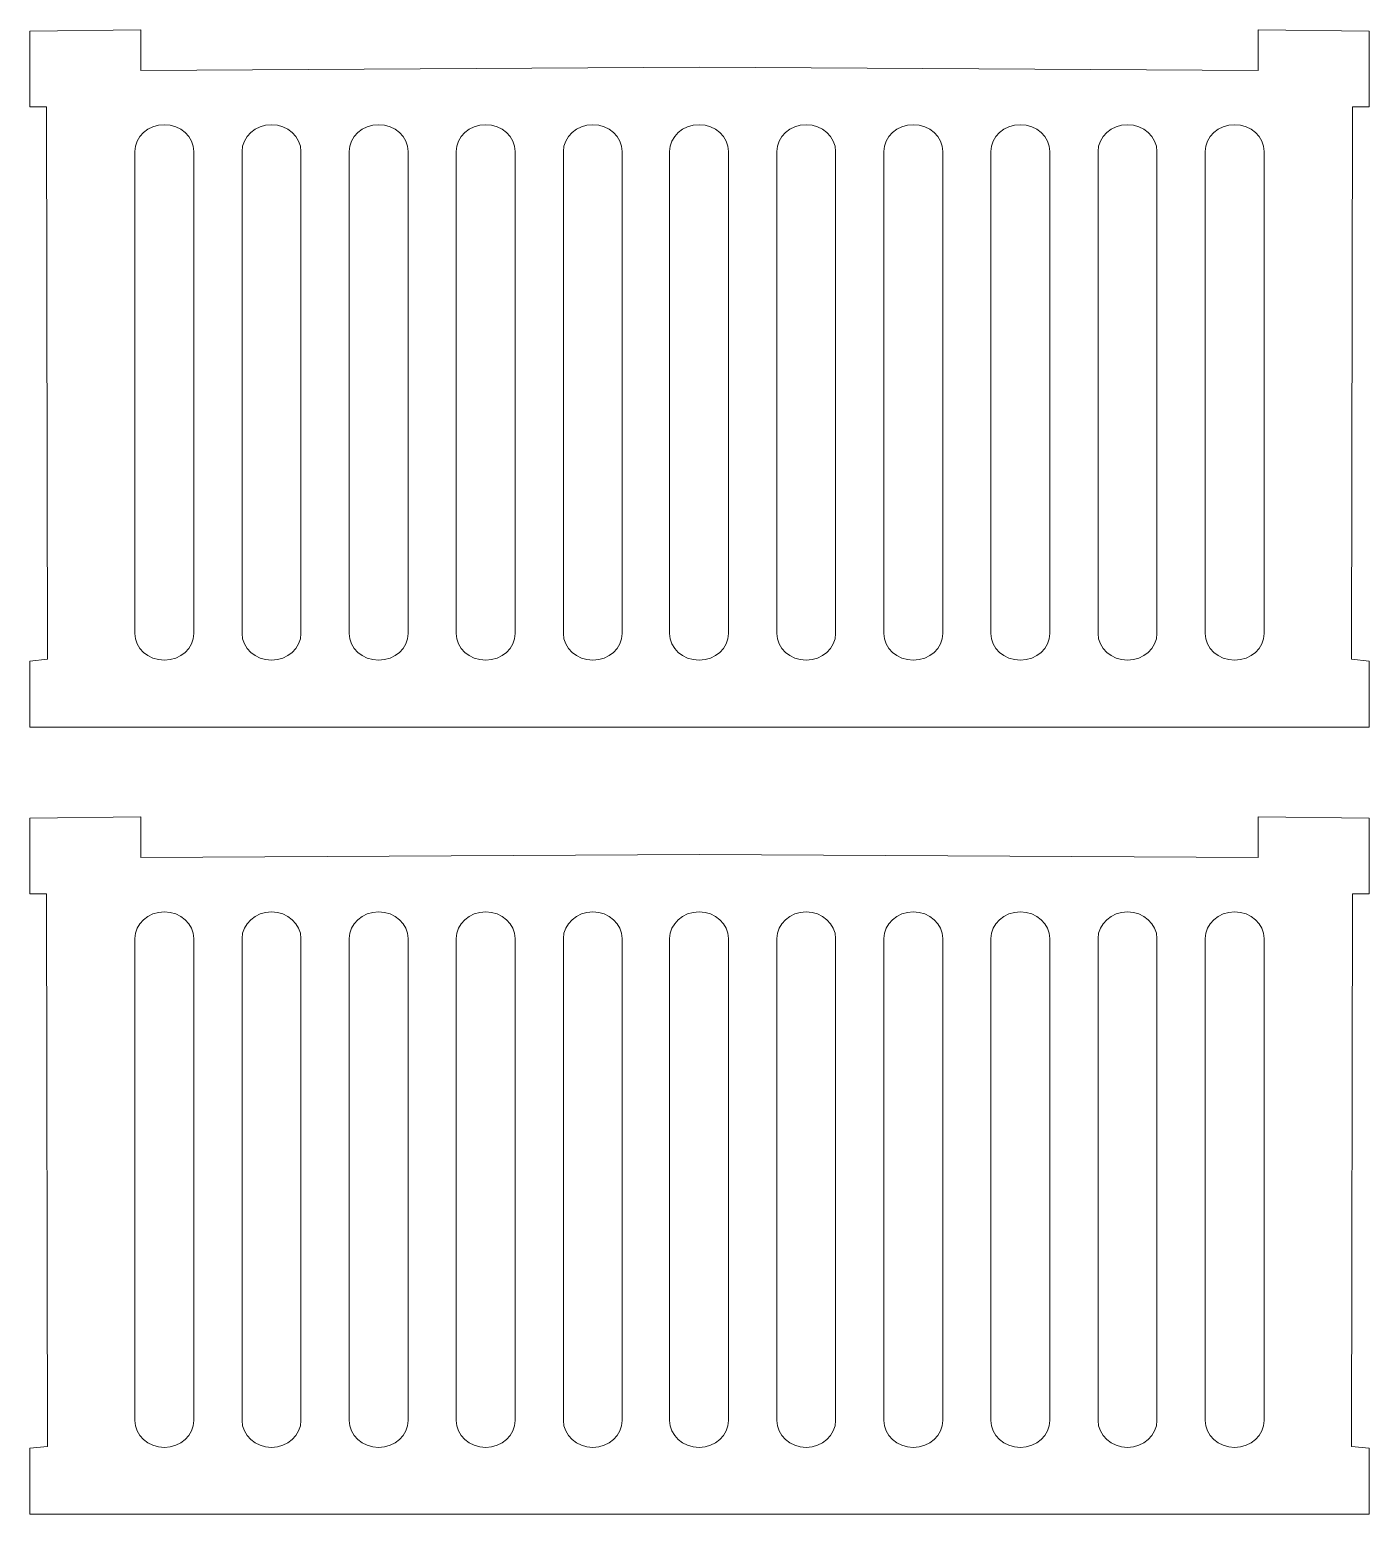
# Model space of a CAD drawing. Header units: millimetres. Extents: x -494 to 494, y -418 to 418.
# Drawn here: x -383.3 to -333.3, y -44.1 to 11.3 of the extents above; entities that cross this region are included whole.
import ezdxf

# ---------------------------------------------------------------- set-up
doc = ezdxf.new("R2010")
doc.units = ezdxf.units.MM
doc.header["$MEASUREMENT"] = 0

msp = doc.modelspace()

# ---------------------------------------------------------------- linework, layer by layer
at = {"lineweight": 9}
for points, knots in [([(-358.2995, -14.717), (-358.2995, -14.717), (-333.2841, -14.717), (-333.2841, -14.717), (-333.2841, -14.717), (-333.2841, -14.717), (-333.2841, -12.2482), (-333.2841, -12.2482), (-333.2841, -12.2482), (-333.2841, -12.2482), (-333.9456, -12.1821), (-333.9456, -12.1821), (-333.9456, -12.1821), (-333.9456, -12.1821), (-333.9066, 8.4559), (-333.9066, 8.4559), (-333.9066, 8.4559), (-333.9066, 8.4559), (-333.2841, 8.4554), (-333.2841, 8.4554), (-333.2841, 8.4554), (-333.2841, 8.4554), (-333.2841, 11.283), (-333.2841, 11.283), (-333.2841, 11.283), (-333.2841, 11.283), (-337.4317, 11.3324), (-337.4317, 11.3324), (-337.4317, 11.3324), (-337.4317, 11.3324), (-337.432, 9.8111), (-337.432, 9.8111), (-337.432, 9.8111), (-337.432, 9.8111), (-358.2995, 9.9308), (-358.2995, 9.9308), (-358.2995, 9.9308), (-358.2995, 9.9308), (-379.167, 9.8111), (-379.167, 9.8111), (-379.167, 9.8111), (-379.167, 9.8111), (-379.1673, 11.3324), (-379.1673, 11.3324), (-379.1673, 11.3324), (-379.1673, 11.3324), (-383.3149, 11.283), (-383.3149, 11.283), (-383.3149, 11.283), (-383.3149, 11.283), (-383.3149, 8.4554), (-383.3149, 8.4554), (-383.3149, 8.4554), (-383.3149, 8.4554), (-382.6924, 8.4559), (-382.6924, 8.4559), (-382.6924, 8.4559), (-382.6924, 8.4559), (-382.6534, -12.1821), (-382.6534, -12.1821), (-382.6534, -12.1821), (-382.6534, -12.1821), (-383.3149, -12.2482), (-383.3149, -12.2482), (-383.3149, -12.2482), (-383.3149, -12.2482), (-383.3149, -14.717), (-383.3149, -14.717), (-383.3149, -14.717), (-383.3149, -14.717), (-358.2995, -14.717), (-358.2995, -14.717)], [0, 0, 0, 0, 0.0526316, 0.0526316, 0.0526316, 0.0526316, 0.1052632, 0.1052632, 0.1052632, 0.1052632, 0.1578947, 0.1578947, 0.1578947, 0.1578947, 0.2105263, 0.2105263, 0.2105263, 0.2105263, 0.2631579, 0.2631579, 0.2631579, 0.2631579, 0.3157895, 0.3157895, 0.3157895, 0.3157895, 0.3684211, 0.3684211, 0.3684211, 0.3684211, 0.4210526, 0.4210526, 0.4210526, 0.4210526, 0.4736842, 0.4736842, 0.4736842, 0.4736842, 0.5263158, 0.5263158, 0.5263158, 0.5263158, 0.5789474, 0.5789474, 0.5789474, 0.5789474, 0.6315789, 0.6315789, 0.6315789, 0.6315789, 0.6842105, 0.6842105, 0.6842105, 0.6842105, 0.7368421, 0.7368421, 0.7368421, 0.7368421, 0.7894737, 0.7894737, 0.7894737, 0.7894737, 0.8421053, 0.8421053, 0.8421053, 0.8421053, 0.8947368, 0.8947368, 0.8947368, 0.8947368, 1, 1, 1, 1]), ([(-378.2841, 7.783), (-378.2841, 7.783), (-378.284, 7.783), (-378.284, 7.783), (-378.284, 7.783), (-377.6789, 7.783), (-377.1841, 7.3331), (-377.1841, 6.7831), (-377.1841, 6.7831), (-377.1841, 6.7831), (-377.1841, -11.2171), (-377.1841, -11.2171), (-377.1841, -11.2171), (-377.1841, -11.7671), (-377.6789, -12.217), (-378.284, -12.217), (-378.284, -12.217), (-378.284, -12.217), (-378.2841, -12.217), (-378.2841, -12.217), (-378.2841, -12.217), (-378.8892, -12.217), (-379.3841, -11.7671), (-379.3841, -11.2171), (-379.3841, -11.2171), (-379.3841, -11.2171), (-379.3841, 6.7831), (-379.3841, 6.7831), (-379.3841, 6.7831), (-379.3841, 7.3331), (-378.8892, 7.783), (-378.2841, 7.783)], [0, 0, 0, 0, 0.1111111, 0.1111111, 0.1111111, 0.1111111, 0.2222222, 0.2222222, 0.2222222, 0.2222222, 0.3333333, 0.3333333, 0.3333333, 0.3333333, 0.4444444, 0.4444444, 0.4444444, 0.4444444, 0.5555556, 0.5555556, 0.5555556, 0.5555556, 0.6666667, 0.6666667, 0.6666667, 0.6666667, 0.7777778, 0.7777778, 0.7777778, 0.7777778, 1, 1, 1, 1]), ([(-374.2841, 7.783), (-374.2841, 7.783), (-374.284, 7.783), (-374.284, 7.783), (-374.284, 7.783), (-373.6789, 7.783), (-373.1841, 7.3331), (-373.1841, 6.7831), (-373.1841, 6.7831), (-373.1841, 6.7831), (-373.1841, -11.2171), (-373.1841, -11.2171), (-373.1841, -11.2171), (-373.1841, -11.7671), (-373.6789, -12.217), (-374.284, -12.217), (-374.284, -12.217), (-374.284, -12.217), (-374.2841, -12.217), (-374.2841, -12.217), (-374.2841, -12.217), (-374.8892, -12.217), (-375.3841, -11.7671), (-375.3841, -11.2171), (-375.3841, -11.2171), (-375.3841, -11.2171), (-375.3841, 6.7831), (-375.3841, 6.7831), (-375.3841, 6.7831), (-375.3841, 7.3331), (-374.8892, 7.783), (-374.2841, 7.783)], [0, 0, 0, 0, 0.1111111, 0.1111111, 0.1111111, 0.1111111, 0.2222222, 0.2222222, 0.2222222, 0.2222222, 0.3333333, 0.3333333, 0.3333333, 0.3333333, 0.4444444, 0.4444444, 0.4444444, 0.4444444, 0.5555556, 0.5555556, 0.5555556, 0.5555556, 0.6666667, 0.6666667, 0.6666667, 0.6666667, 0.7777778, 0.7777778, 0.7777778, 0.7777778, 1, 1, 1, 1]), ([(-370.2841, 7.783), (-370.2841, 7.783), (-370.284, 7.783), (-370.284, 7.783), (-370.284, 7.783), (-369.6789, 7.783), (-369.1841, 7.3331), (-369.1841, 6.7831), (-369.1841, 6.7831), (-369.1841, 6.7831), (-369.1841, -11.2171), (-369.1841, -11.2171), (-369.1841, -11.2171), (-369.1841, -11.7671), (-369.6789, -12.217), (-370.284, -12.217), (-370.284, -12.217), (-370.284, -12.217), (-370.2841, -12.217), (-370.2841, -12.217), (-370.2841, -12.217), (-370.8892, -12.217), (-371.3841, -11.7671), (-371.3841, -11.2171), (-371.3841, -11.2171), (-371.3841, -11.2171), (-371.3841, 6.7831), (-371.3841, 6.7831), (-371.3841, 6.7831), (-371.3841, 7.3331), (-370.8892, 7.783), (-370.2841, 7.783)], [0, 0, 0, 0, 0.1111111, 0.1111111, 0.1111111, 0.1111111, 0.2222222, 0.2222222, 0.2222222, 0.2222222, 0.3333333, 0.3333333, 0.3333333, 0.3333333, 0.4444444, 0.4444444, 0.4444444, 0.4444444, 0.5555556, 0.5555556, 0.5555556, 0.5555556, 0.6666667, 0.6666667, 0.6666667, 0.6666667, 0.7777778, 0.7777778, 0.7777778, 0.7777778, 1, 1, 1, 1]), ([(-366.2841, 7.783), (-366.2841, 7.783), (-366.284, 7.783), (-366.284, 7.783), (-366.284, 7.783), (-365.6789, 7.783), (-365.1841, 7.3331), (-365.1841, 6.7831), (-365.1841, 6.7831), (-365.1841, 6.7831), (-365.1841, -11.2171), (-365.1841, -11.2171), (-365.1841, -11.2171), (-365.1841, -11.7671), (-365.6789, -12.217), (-366.284, -12.217), (-366.284, -12.217), (-366.284, -12.217), (-366.2841, -12.217), (-366.2841, -12.217), (-366.2841, -12.217), (-366.8892, -12.217), (-367.3841, -11.7671), (-367.3841, -11.2171), (-367.3841, -11.2171), (-367.3841, -11.2171), (-367.3841, 6.7831), (-367.3841, 6.7831), (-367.3841, 6.7831), (-367.3841, 7.3331), (-366.8892, 7.783), (-366.2841, 7.783)], [0, 0, 0, 0, 0.1111111, 0.1111111, 0.1111111, 0.1111111, 0.2222222, 0.2222222, 0.2222222, 0.2222222, 0.3333333, 0.3333333, 0.3333333, 0.3333333, 0.4444444, 0.4444444, 0.4444444, 0.4444444, 0.5555556, 0.5555556, 0.5555556, 0.5555556, 0.6666667, 0.6666667, 0.6666667, 0.6666667, 0.7777778, 0.7777778, 0.7777778, 0.7777778, 1, 1, 1, 1]), ([(-362.2841, 7.783), (-362.2841, 7.783), (-362.284, 7.783), (-362.284, 7.783), (-362.284, 7.783), (-361.6789, 7.783), (-361.1841, 7.3331), (-361.1841, 6.7831), (-361.1841, 6.7831), (-361.1841, 6.7831), (-361.1841, -11.2171), (-361.1841, -11.2171), (-361.1841, -11.2171), (-361.1841, -11.7671), (-361.6789, -12.217), (-362.284, -12.217), (-362.284, -12.217), (-362.284, -12.217), (-362.2841, -12.217), (-362.2841, -12.217), (-362.2841, -12.217), (-362.8892, -12.217), (-363.3841, -11.7671), (-363.3841, -11.2171), (-363.3841, -11.2171), (-363.3841, -11.2171), (-363.3841, 6.7831), (-363.3841, 6.7831), (-363.3841, 6.7831), (-363.3841, 7.3331), (-362.8892, 7.783), (-362.2841, 7.783)], [0, 0, 0, 0, 0.1111111, 0.1111111, 0.1111111, 0.1111111, 0.2222222, 0.2222222, 0.2222222, 0.2222222, 0.3333333, 0.3333333, 0.3333333, 0.3333333, 0.4444444, 0.4444444, 0.4444444, 0.4444444, 0.5555556, 0.5555556, 0.5555556, 0.5555556, 0.6666667, 0.6666667, 0.6666667, 0.6666667, 0.7777778, 0.7777778, 0.7777778, 0.7777778, 1, 1, 1, 1]), ([(-358.3149, 7.783), (-358.3149, 7.783), (-358.315, 7.783), (-358.315, 7.783), (-358.315, 7.783), (-358.9201, 7.783), (-359.4149, 7.3331), (-359.4149, 6.7831), (-359.4149, 6.7831), (-359.4149, 6.7831), (-359.4149, -11.2171), (-359.4149, -11.2171), (-359.4149, -11.2171), (-359.4149, -11.7671), (-358.9201, -12.217), (-358.315, -12.217), (-358.315, -12.217), (-358.315, -12.217), (-358.3149, -12.217), (-358.3149, -12.217), (-358.3149, -12.217), (-357.7098, -12.217), (-357.2149, -11.7671), (-357.2149, -11.2171), (-357.2149, -11.2171), (-357.2149, -11.2171), (-357.2149, 6.7831), (-357.2149, 6.7831), (-357.2149, 6.7831), (-357.2149, 7.3331), (-357.7098, 7.783), (-358.3149, 7.783)], [0, 0, 0, 0, 0.1111111, 0.1111111, 0.1111111, 0.1111111, 0.2222222, 0.2222222, 0.2222222, 0.2222222, 0.3333333, 0.3333333, 0.3333333, 0.3333333, 0.4444444, 0.4444444, 0.4444444, 0.4444444, 0.5555556, 0.5555556, 0.5555556, 0.5555556, 0.6666667, 0.6666667, 0.6666667, 0.6666667, 0.7777778, 0.7777778, 0.7777778, 0.7777778, 1, 1, 1, 1]), ([(-354.3149, 7.783), (-354.3149, 7.783), (-354.315, 7.783), (-354.315, 7.783), (-354.315, 7.783), (-354.9201, 7.783), (-355.4149, 7.3331), (-355.4149, 6.7831), (-355.4149, 6.7831), (-355.4149, 6.7831), (-355.4149, -11.2171), (-355.4149, -11.2171), (-355.4149, -11.2171), (-355.4149, -11.7671), (-354.9201, -12.217), (-354.315, -12.217), (-354.315, -12.217), (-354.315, -12.217), (-354.3149, -12.217), (-354.3149, -12.217), (-354.3149, -12.217), (-353.7098, -12.217), (-353.2149, -11.7671), (-353.2149, -11.2171), (-353.2149, -11.2171), (-353.2149, -11.2171), (-353.2149, 6.7831), (-353.2149, 6.7831), (-353.2149, 6.7831), (-353.2149, 7.3331), (-353.7098, 7.783), (-354.3149, 7.783)], [0, 0, 0, 0, 0.1111111, 0.1111111, 0.1111111, 0.1111111, 0.2222222, 0.2222222, 0.2222222, 0.2222222, 0.3333333, 0.3333333, 0.3333333, 0.3333333, 0.4444444, 0.4444444, 0.4444444, 0.4444444, 0.5555556, 0.5555556, 0.5555556, 0.5555556, 0.6666667, 0.6666667, 0.6666667, 0.6666667, 0.7777778, 0.7777778, 0.7777778, 0.7777778, 1, 1, 1, 1]), ([(-350.3149, 7.783), (-350.3149, 7.783), (-350.315, 7.783), (-350.315, 7.783), (-350.315, 7.783), (-350.9201, 7.783), (-351.4149, 7.3331), (-351.4149, 6.7831), (-351.4149, 6.7831), (-351.4149, 6.7831), (-351.4149, -11.2171), (-351.4149, -11.2171), (-351.4149, -11.2171), (-351.4149, -11.7671), (-350.9201, -12.217), (-350.315, -12.217), (-350.315, -12.217), (-350.315, -12.217), (-350.3149, -12.217), (-350.3149, -12.217), (-350.3149, -12.217), (-349.7098, -12.217), (-349.2149, -11.7671), (-349.2149, -11.2171), (-349.2149, -11.2171), (-349.2149, -11.2171), (-349.2149, 6.7831), (-349.2149, 6.7831), (-349.2149, 6.7831), (-349.2149, 7.3331), (-349.7098, 7.783), (-350.3149, 7.783)], [0, 0, 0, 0, 0.1111111, 0.1111111, 0.1111111, 0.1111111, 0.2222222, 0.2222222, 0.2222222, 0.2222222, 0.3333333, 0.3333333, 0.3333333, 0.3333333, 0.4444444, 0.4444444, 0.4444444, 0.4444444, 0.5555556, 0.5555556, 0.5555556, 0.5555556, 0.6666667, 0.6666667, 0.6666667, 0.6666667, 0.7777778, 0.7777778, 0.7777778, 0.7777778, 1, 1, 1, 1]), ([(-346.3149, 7.783), (-346.3149, 7.783), (-346.315, 7.783), (-346.315, 7.783), (-346.315, 7.783), (-346.9201, 7.783), (-347.4149, 7.3331), (-347.4149, 6.7831), (-347.4149, 6.7831), (-347.4149, 6.7831), (-347.4149, -11.2171), (-347.4149, -11.2171), (-347.4149, -11.2171), (-347.4149, -11.7671), (-346.9201, -12.217), (-346.315, -12.217), (-346.315, -12.217), (-346.315, -12.217), (-346.3149, -12.217), (-346.3149, -12.217), (-346.3149, -12.217), (-345.7098, -12.217), (-345.2149, -11.7671), (-345.2149, -11.2171), (-345.2149, -11.2171), (-345.2149, -11.2171), (-345.2149, 6.7831), (-345.2149, 6.7831), (-345.2149, 6.7831), (-345.2149, 7.3331), (-345.7098, 7.783), (-346.3149, 7.783)], [0, 0, 0, 0, 0.1111111, 0.1111111, 0.1111111, 0.1111111, 0.2222222, 0.2222222, 0.2222222, 0.2222222, 0.3333333, 0.3333333, 0.3333333, 0.3333333, 0.4444444, 0.4444444, 0.4444444, 0.4444444, 0.5555556, 0.5555556, 0.5555556, 0.5555556, 0.6666667, 0.6666667, 0.6666667, 0.6666667, 0.7777778, 0.7777778, 0.7777778, 0.7777778, 1, 1, 1, 1]), ([(-342.3149, 7.783), (-342.3149, 7.783), (-342.315, 7.783), (-342.315, 7.783), (-342.315, 7.783), (-342.9201, 7.783), (-343.4149, 7.3331), (-343.4149, 6.7831), (-343.4149, 6.7831), (-343.4149, 6.7831), (-343.4149, -11.2171), (-343.4149, -11.2171), (-343.4149, -11.2171), (-343.4149, -11.7671), (-342.9201, -12.217), (-342.315, -12.217), (-342.315, -12.217), (-342.315, -12.217), (-342.3149, -12.217), (-342.3149, -12.217), (-342.3149, -12.217), (-341.7098, -12.217), (-341.2149, -11.7671), (-341.2149, -11.2171), (-341.2149, -11.2171), (-341.2149, -11.2171), (-341.2149, 6.7831), (-341.2149, 6.7831), (-341.2149, 6.7831), (-341.2149, 7.3331), (-341.7098, 7.783), (-342.3149, 7.783)], [0, 0, 0, 0, 0.1111111, 0.1111111, 0.1111111, 0.1111111, 0.2222222, 0.2222222, 0.2222222, 0.2222222, 0.3333333, 0.3333333, 0.3333333, 0.3333333, 0.4444444, 0.4444444, 0.4444444, 0.4444444, 0.5555556, 0.5555556, 0.5555556, 0.5555556, 0.6666667, 0.6666667, 0.6666667, 0.6666667, 0.7777778, 0.7777778, 0.7777778, 0.7777778, 1, 1, 1, 1]), ([(-338.3149, 7.783), (-338.3149, 7.783), (-338.315, 7.783), (-338.315, 7.783), (-338.315, 7.783), (-338.9201, 7.783), (-339.4149, 7.3331), (-339.4149, 6.7831), (-339.4149, 6.7831), (-339.4149, 6.7831), (-339.4149, -11.2171), (-339.4149, -11.2171), (-339.4149, -11.2171), (-339.4149, -11.7671), (-338.9201, -12.217), (-338.315, -12.217), (-338.315, -12.217), (-338.315, -12.217), (-338.3149, -12.217), (-338.3149, -12.217), (-338.3149, -12.217), (-337.7098, -12.217), (-337.2149, -11.7671), (-337.2149, -11.2171), (-337.2149, -11.2171), (-337.2149, -11.2171), (-337.2149, 6.7831), (-337.2149, 6.7831), (-337.2149, 6.7831), (-337.2149, 7.3331), (-337.7098, 7.783), (-338.3149, 7.783)], [0, 0, 0, 0, 0.1111111, 0.1111111, 0.1111111, 0.1111111, 0.2222222, 0.2222222, 0.2222222, 0.2222222, 0.3333333, 0.3333333, 0.3333333, 0.3333333, 0.4444444, 0.4444444, 0.4444444, 0.4444444, 0.5555556, 0.5555556, 0.5555556, 0.5555556, 0.6666667, 0.6666667, 0.6666667, 0.6666667, 0.7777778, 0.7777778, 0.7777778, 0.7777778, 1, 1, 1, 1]), ([(-358.2995, -44.117), (-358.2995, -44.117), (-333.2841, -44.117), (-333.2841, -44.117), (-333.2841, -44.117), (-333.2841, -44.117), (-333.2841, -41.6482), (-333.2841, -41.6482), (-333.2841, -41.6482), (-333.2841, -41.6482), (-333.9456, -41.5821), (-333.9456, -41.5821), (-333.9456, -41.5821), (-333.9456, -41.5821), (-333.9066, -20.9441), (-333.9066, -20.9441), (-333.9066, -20.9441), (-333.9066, -20.9441), (-333.2841, -20.9446), (-333.2841, -20.9446), (-333.2841, -20.9446), (-333.2841, -20.9446), (-333.2841, -18.117), (-333.2841, -18.117), (-333.2841, -18.117), (-333.2841, -18.117), (-337.4317, -18.0676), (-337.4317, -18.0676), (-337.4317, -18.0676), (-337.4317, -18.0676), (-337.432, -19.5889), (-337.432, -19.5889), (-337.432, -19.5889), (-337.432, -19.5889), (-358.2995, -19.4692), (-358.2995, -19.4692), (-358.2995, -19.4692), (-358.2995, -19.4692), (-379.167, -19.5889), (-379.167, -19.5889), (-379.167, -19.5889), (-379.167, -19.5889), (-379.1673, -18.0676), (-379.1673, -18.0676), (-379.1673, -18.0676), (-379.1673, -18.0676), (-383.3149, -18.117), (-383.3149, -18.117), (-383.3149, -18.117), (-383.3149, -18.117), (-383.3149, -20.9446), (-383.3149, -20.9446), (-383.3149, -20.9446), (-383.3149, -20.9446), (-382.6924, -20.9441), (-382.6924, -20.9441), (-382.6924, -20.9441), (-382.6924, -20.9441), (-382.6534, -41.5821), (-382.6534, -41.5821), (-382.6534, -41.5821), (-382.6534, -41.5821), (-383.3149, -41.6482), (-383.3149, -41.6482), (-383.3149, -41.6482), (-383.3149, -41.6482), (-383.3149, -44.117), (-383.3149, -44.117), (-383.3149, -44.117), (-383.3149, -44.117), (-358.2995, -44.117), (-358.2995, -44.117)], [0, 0, 0, 0, 0.0526316, 0.0526316, 0.0526316, 0.0526316, 0.1052632, 0.1052632, 0.1052632, 0.1052632, 0.1578947, 0.1578947, 0.1578947, 0.1578947, 0.2105263, 0.2105263, 0.2105263, 0.2105263, 0.2631579, 0.2631579, 0.2631579, 0.2631579, 0.3157895, 0.3157895, 0.3157895, 0.3157895, 0.3684211, 0.3684211, 0.3684211, 0.3684211, 0.4210526, 0.4210526, 0.4210526, 0.4210526, 0.4736842, 0.4736842, 0.4736842, 0.4736842, 0.5263158, 0.5263158, 0.5263158, 0.5263158, 0.5789474, 0.5789474, 0.5789474, 0.5789474, 0.6315789, 0.6315789, 0.6315789, 0.6315789, 0.6842105, 0.6842105, 0.6842105, 0.6842105, 0.7368421, 0.7368421, 0.7368421, 0.7368421, 0.7894737, 0.7894737, 0.7894737, 0.7894737, 0.8421053, 0.8421053, 0.8421053, 0.8421053, 0.8947368, 0.8947368, 0.8947368, 0.8947368, 1, 1, 1, 1]), ([(-378.2841, -21.617), (-378.2841, -21.617), (-378.284, -21.617), (-378.284, -21.617), (-378.284, -21.617), (-377.6789, -21.617), (-377.1841, -22.0669), (-377.1841, -22.6169), (-377.1841, -22.6169), (-377.1841, -22.6169), (-377.1841, -40.6171), (-377.1841, -40.6171), (-377.1841, -40.6171), (-377.1841, -41.1671), (-377.6789, -41.617), (-378.284, -41.617), (-378.284, -41.617), (-378.284, -41.617), (-378.2841, -41.617), (-378.2841, -41.617), (-378.2841, -41.617), (-378.8892, -41.617), (-379.3841, -41.1671), (-379.3841, -40.6171), (-379.3841, -40.6171), (-379.3841, -40.6171), (-379.3841, -22.6169), (-379.3841, -22.6169), (-379.3841, -22.6169), (-379.3841, -22.0669), (-378.8892, -21.617), (-378.2841, -21.617)], [0, 0, 0, 0, 0.1111111, 0.1111111, 0.1111111, 0.1111111, 0.2222222, 0.2222222, 0.2222222, 0.2222222, 0.3333333, 0.3333333, 0.3333333, 0.3333333, 0.4444444, 0.4444444, 0.4444444, 0.4444444, 0.5555556, 0.5555556, 0.5555556, 0.5555556, 0.6666667, 0.6666667, 0.6666667, 0.6666667, 0.7777778, 0.7777778, 0.7777778, 0.7777778, 1, 1, 1, 1]), ([(-374.2841, -21.617), (-374.2841, -21.617), (-374.284, -21.617), (-374.284, -21.617), (-374.284, -21.617), (-373.6789, -21.617), (-373.1841, -22.0669), (-373.1841, -22.6169), (-373.1841, -22.6169), (-373.1841, -22.6169), (-373.1841, -40.6171), (-373.1841, -40.6171), (-373.1841, -40.6171), (-373.1841, -41.1671), (-373.6789, -41.617), (-374.284, -41.617), (-374.284, -41.617), (-374.284, -41.617), (-374.2841, -41.617), (-374.2841, -41.617), (-374.2841, -41.617), (-374.8892, -41.617), (-375.3841, -41.1671), (-375.3841, -40.6171), (-375.3841, -40.6171), (-375.3841, -40.6171), (-375.3841, -22.6169), (-375.3841, -22.6169), (-375.3841, -22.6169), (-375.3841, -22.0669), (-374.8892, -21.617), (-374.2841, -21.617)], [0, 0, 0, 0, 0.1111111, 0.1111111, 0.1111111, 0.1111111, 0.2222222, 0.2222222, 0.2222222, 0.2222222, 0.3333333, 0.3333333, 0.3333333, 0.3333333, 0.4444444, 0.4444444, 0.4444444, 0.4444444, 0.5555556, 0.5555556, 0.5555556, 0.5555556, 0.6666667, 0.6666667, 0.6666667, 0.6666667, 0.7777778, 0.7777778, 0.7777778, 0.7777778, 1, 1, 1, 1]), ([(-370.2841, -21.617), (-370.2841, -21.617), (-370.284, -21.617), (-370.284, -21.617), (-370.284, -21.617), (-369.6789, -21.617), (-369.1841, -22.0669), (-369.1841, -22.6169), (-369.1841, -22.6169), (-369.1841, -22.6169), (-369.1841, -40.6171), (-369.1841, -40.6171), (-369.1841, -40.6171), (-369.1841, -41.1671), (-369.6789, -41.617), (-370.284, -41.617), (-370.284, -41.617), (-370.284, -41.617), (-370.2841, -41.617), (-370.2841, -41.617), (-370.2841, -41.617), (-370.8892, -41.617), (-371.3841, -41.1671), (-371.3841, -40.6171), (-371.3841, -40.6171), (-371.3841, -40.6171), (-371.3841, -22.6169), (-371.3841, -22.6169), (-371.3841, -22.6169), (-371.3841, -22.0669), (-370.8892, -21.617), (-370.2841, -21.617)], [0, 0, 0, 0, 0.1111111, 0.1111111, 0.1111111, 0.1111111, 0.2222222, 0.2222222, 0.2222222, 0.2222222, 0.3333333, 0.3333333, 0.3333333, 0.3333333, 0.4444444, 0.4444444, 0.4444444, 0.4444444, 0.5555556, 0.5555556, 0.5555556, 0.5555556, 0.6666667, 0.6666667, 0.6666667, 0.6666667, 0.7777778, 0.7777778, 0.7777778, 0.7777778, 1, 1, 1, 1]), ([(-366.2841, -21.617), (-366.2841, -21.617), (-366.284, -21.617), (-366.284, -21.617), (-366.284, -21.617), (-365.6789, -21.617), (-365.1841, -22.0669), (-365.1841, -22.6169), (-365.1841, -22.6169), (-365.1841, -22.6169), (-365.1841, -40.6171), (-365.1841, -40.6171), (-365.1841, -40.6171), (-365.1841, -41.1671), (-365.6789, -41.617), (-366.284, -41.617), (-366.284, -41.617), (-366.284, -41.617), (-366.2841, -41.617), (-366.2841, -41.617), (-366.2841, -41.617), (-366.8892, -41.617), (-367.3841, -41.1671), (-367.3841, -40.6171), (-367.3841, -40.6171), (-367.3841, -40.6171), (-367.3841, -22.6169), (-367.3841, -22.6169), (-367.3841, -22.6169), (-367.3841, -22.0669), (-366.8892, -21.617), (-366.2841, -21.617)], [0, 0, 0, 0, 0.1111111, 0.1111111, 0.1111111, 0.1111111, 0.2222222, 0.2222222, 0.2222222, 0.2222222, 0.3333333, 0.3333333, 0.3333333, 0.3333333, 0.4444444, 0.4444444, 0.4444444, 0.4444444, 0.5555556, 0.5555556, 0.5555556, 0.5555556, 0.6666667, 0.6666667, 0.6666667, 0.6666667, 0.7777778, 0.7777778, 0.7777778, 0.7777778, 1, 1, 1, 1]), ([(-362.2841, -21.617), (-362.2841, -21.617), (-362.284, -21.617), (-362.284, -21.617), (-362.284, -21.617), (-361.6789, -21.617), (-361.1841, -22.0669), (-361.1841, -22.6169), (-361.1841, -22.6169), (-361.1841, -22.6169), (-361.1841, -40.6171), (-361.1841, -40.6171), (-361.1841, -40.6171), (-361.1841, -41.1671), (-361.6789, -41.617), (-362.284, -41.617), (-362.284, -41.617), (-362.284, -41.617), (-362.2841, -41.617), (-362.2841, -41.617), (-362.2841, -41.617), (-362.8892, -41.617), (-363.3841, -41.1671), (-363.3841, -40.6171), (-363.3841, -40.6171), (-363.3841, -40.6171), (-363.3841, -22.6169), (-363.3841, -22.6169), (-363.3841, -22.6169), (-363.3841, -22.0669), (-362.8892, -21.617), (-362.2841, -21.617)], [0, 0, 0, 0, 0.1111111, 0.1111111, 0.1111111, 0.1111111, 0.2222222, 0.2222222, 0.2222222, 0.2222222, 0.3333333, 0.3333333, 0.3333333, 0.3333333, 0.4444444, 0.4444444, 0.4444444, 0.4444444, 0.5555556, 0.5555556, 0.5555556, 0.5555556, 0.6666667, 0.6666667, 0.6666667, 0.6666667, 0.7777778, 0.7777778, 0.7777778, 0.7777778, 1, 1, 1, 1]), ([(-358.3149, -21.617), (-358.3149, -21.617), (-358.315, -21.617), (-358.315, -21.617), (-358.315, -21.617), (-358.9201, -21.617), (-359.4149, -22.0669), (-359.4149, -22.6169), (-359.4149, -22.6169), (-359.4149, -22.6169), (-359.4149, -40.6171), (-359.4149, -40.6171), (-359.4149, -40.6171), (-359.4149, -41.1671), (-358.9201, -41.617), (-358.315, -41.617), (-358.315, -41.617), (-358.315, -41.617), (-358.3149, -41.617), (-358.3149, -41.617), (-358.3149, -41.617), (-357.7098, -41.617), (-357.2149, -41.1671), (-357.2149, -40.6171), (-357.2149, -40.6171), (-357.2149, -40.6171), (-357.2149, -22.6169), (-357.2149, -22.6169), (-357.2149, -22.6169), (-357.2149, -22.0669), (-357.7098, -21.617), (-358.3149, -21.617)], [0, 0, 0, 0, 0.1111111, 0.1111111, 0.1111111, 0.1111111, 0.2222222, 0.2222222, 0.2222222, 0.2222222, 0.3333333, 0.3333333, 0.3333333, 0.3333333, 0.4444444, 0.4444444, 0.4444444, 0.4444444, 0.5555556, 0.5555556, 0.5555556, 0.5555556, 0.6666667, 0.6666667, 0.6666667, 0.6666667, 0.7777778, 0.7777778, 0.7777778, 0.7777778, 1, 1, 1, 1]), ([(-354.3149, -21.617), (-354.3149, -21.617), (-354.315, -21.617), (-354.315, -21.617), (-354.315, -21.617), (-354.9201, -21.617), (-355.4149, -22.0669), (-355.4149, -22.6169), (-355.4149, -22.6169), (-355.4149, -22.6169), (-355.4149, -40.6171), (-355.4149, -40.6171), (-355.4149, -40.6171), (-355.4149, -41.1671), (-354.9201, -41.617), (-354.315, -41.617), (-354.315, -41.617), (-354.315, -41.617), (-354.3149, -41.617), (-354.3149, -41.617), (-354.3149, -41.617), (-353.7098, -41.617), (-353.2149, -41.1671), (-353.2149, -40.6171), (-353.2149, -40.6171), (-353.2149, -40.6171), (-353.2149, -22.6169), (-353.2149, -22.6169), (-353.2149, -22.6169), (-353.2149, -22.0669), (-353.7098, -21.617), (-354.3149, -21.617)], [0, 0, 0, 0, 0.1111111, 0.1111111, 0.1111111, 0.1111111, 0.2222222, 0.2222222, 0.2222222, 0.2222222, 0.3333333, 0.3333333, 0.3333333, 0.3333333, 0.4444444, 0.4444444, 0.4444444, 0.4444444, 0.5555556, 0.5555556, 0.5555556, 0.5555556, 0.6666667, 0.6666667, 0.6666667, 0.6666667, 0.7777778, 0.7777778, 0.7777778, 0.7777778, 1, 1, 1, 1]), ([(-350.3149, -21.617), (-350.3149, -21.617), (-350.315, -21.617), (-350.315, -21.617), (-350.315, -21.617), (-350.9201, -21.617), (-351.4149, -22.0669), (-351.4149, -22.6169), (-351.4149, -22.6169), (-351.4149, -22.6169), (-351.4149, -40.6171), (-351.4149, -40.6171), (-351.4149, -40.6171), (-351.4149, -41.1671), (-350.9201, -41.617), (-350.315, -41.617), (-350.315, -41.617), (-350.315, -41.617), (-350.3149, -41.617), (-350.3149, -41.617), (-350.3149, -41.617), (-349.7098, -41.617), (-349.2149, -41.1671), (-349.2149, -40.6171), (-349.2149, -40.6171), (-349.2149, -40.6171), (-349.2149, -22.6169), (-349.2149, -22.6169), (-349.2149, -22.6169), (-349.2149, -22.0669), (-349.7098, -21.617), (-350.3149, -21.617)], [0, 0, 0, 0, 0.1111111, 0.1111111, 0.1111111, 0.1111111, 0.2222222, 0.2222222, 0.2222222, 0.2222222, 0.3333333, 0.3333333, 0.3333333, 0.3333333, 0.4444444, 0.4444444, 0.4444444, 0.4444444, 0.5555556, 0.5555556, 0.5555556, 0.5555556, 0.6666667, 0.6666667, 0.6666667, 0.6666667, 0.7777778, 0.7777778, 0.7777778, 0.7777778, 1, 1, 1, 1]), ([(-346.3149, -21.617), (-346.3149, -21.617), (-346.315, -21.617), (-346.315, -21.617), (-346.315, -21.617), (-346.9201, -21.617), (-347.4149, -22.0669), (-347.4149, -22.6169), (-347.4149, -22.6169), (-347.4149, -22.6169), (-347.4149, -40.6171), (-347.4149, -40.6171), (-347.4149, -40.6171), (-347.4149, -41.1671), (-346.9201, -41.617), (-346.315, -41.617), (-346.315, -41.617), (-346.315, -41.617), (-346.3149, -41.617), (-346.3149, -41.617), (-346.3149, -41.617), (-345.7098, -41.617), (-345.2149, -41.1671), (-345.2149, -40.6171), (-345.2149, -40.6171), (-345.2149, -40.6171), (-345.2149, -22.6169), (-345.2149, -22.6169), (-345.2149, -22.6169), (-345.2149, -22.0669), (-345.7098, -21.617), (-346.3149, -21.617)], [0, 0, 0, 0, 0.1111111, 0.1111111, 0.1111111, 0.1111111, 0.2222222, 0.2222222, 0.2222222, 0.2222222, 0.3333333, 0.3333333, 0.3333333, 0.3333333, 0.4444444, 0.4444444, 0.4444444, 0.4444444, 0.5555556, 0.5555556, 0.5555556, 0.5555556, 0.6666667, 0.6666667, 0.6666667, 0.6666667, 0.7777778, 0.7777778, 0.7777778, 0.7777778, 1, 1, 1, 1]), ([(-342.3149, -21.617), (-342.3149, -21.617), (-342.315, -21.617), (-342.315, -21.617), (-342.315, -21.617), (-342.9201, -21.617), (-343.4149, -22.0669), (-343.4149, -22.6169), (-343.4149, -22.6169), (-343.4149, -22.6169), (-343.4149, -40.6171), (-343.4149, -40.6171), (-343.4149, -40.6171), (-343.4149, -41.1671), (-342.9201, -41.617), (-342.315, -41.617), (-342.315, -41.617), (-342.315, -41.617), (-342.3149, -41.617), (-342.3149, -41.617), (-342.3149, -41.617), (-341.7098, -41.617), (-341.2149, -41.1671), (-341.2149, -40.6171), (-341.2149, -40.6171), (-341.2149, -40.6171), (-341.2149, -22.6169), (-341.2149, -22.6169), (-341.2149, -22.6169), (-341.2149, -22.0669), (-341.7098, -21.617), (-342.3149, -21.617)], [0, 0, 0, 0, 0.1111111, 0.1111111, 0.1111111, 0.1111111, 0.2222222, 0.2222222, 0.2222222, 0.2222222, 0.3333333, 0.3333333, 0.3333333, 0.3333333, 0.4444444, 0.4444444, 0.4444444, 0.4444444, 0.5555556, 0.5555556, 0.5555556, 0.5555556, 0.6666667, 0.6666667, 0.6666667, 0.6666667, 0.7777778, 0.7777778, 0.7777778, 0.7777778, 1, 1, 1, 1]), ([(-338.3149, -21.617), (-338.3149, -21.617), (-338.315, -21.617), (-338.315, -21.617), (-338.315, -21.617), (-338.9201, -21.617), (-339.4149, -22.0669), (-339.4149, -22.6169), (-339.4149, -22.6169), (-339.4149, -22.6169), (-339.4149, -40.6171), (-339.4149, -40.6171), (-339.4149, -40.6171), (-339.4149, -41.1671), (-338.9201, -41.617), (-338.315, -41.617), (-338.315, -41.617), (-338.315, -41.617), (-338.3149, -41.617), (-338.3149, -41.617), (-338.3149, -41.617), (-337.7098, -41.617), (-337.2149, -41.1671), (-337.2149, -40.6171), (-337.2149, -40.6171), (-337.2149, -40.6171), (-337.2149, -22.6169), (-337.2149, -22.6169), (-337.2149, -22.6169), (-337.2149, -22.0669), (-337.7098, -21.617), (-338.3149, -21.617)], [0, 0, 0, 0, 0.1111111, 0.1111111, 0.1111111, 0.1111111, 0.2222222, 0.2222222, 0.2222222, 0.2222222, 0.3333333, 0.3333333, 0.3333333, 0.3333333, 0.4444444, 0.4444444, 0.4444444, 0.4444444, 0.5555556, 0.5555556, 0.5555556, 0.5555556, 0.6666667, 0.6666667, 0.6666667, 0.6666667, 0.7777778, 0.7777778, 0.7777778, 0.7777778, 1, 1, 1, 1])]:
    msp.add_open_spline(points, degree=3, knots=knots, dxfattribs=at)

doc.saveas('drawing.dxf')
